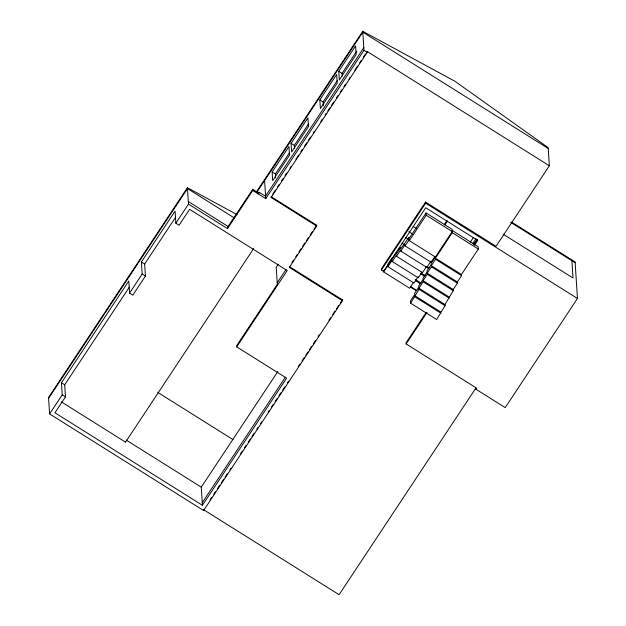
<?xml version="1.0" encoding="UTF-8"?>
<svg xmlns="http://www.w3.org/2000/svg" width="626" height="626" viewBox="0 0 626 626"><rect width="100%" height="100%" fill="white"/><g stroke="black" fill="none" stroke-linecap="round" stroke-linejoin="round"><path stroke-width="0.94" d="M237.011 214.601L187.409 187.714L48.538 397.51L49.603 413.911L203.591 510.519L342.469 300.73L342.414 299.862L289.275 266.527M48.593 398.371L187.471 188.582L234.335 217.981M49.603 413.911L62.224 394.842L61.442 382.752L128.776 281.035L129.559 293.125L132.814 295.159L145.435 276.089L144.653 264.008L175.648 217.183M129.559 293.125L142.18 274.047L141.398 261.965L175.069 211.103L175.851 223.192L179.099 225.235L189.623 209.334L287.224 270.573L236.722 346.859L286.606 378.151L202.441 505.299L54.955 412.777L65.48 396.884L64.697 384.794L129.332 287.146M175.851 223.192L188.473 204.115L187.409 187.714M265.627 196.329L259.125 192.245L259.195 193.395L252.693 189.318L227.441 227.457L227.512 228.607L188.473 204.115M227.512 228.607L252.763 190.468L252.693 189.318M256.566 191.705L362.744 31.3L454.938 81.27L548.188 147.642L549.354 165.765L496.05 246.292L425.563 202.073L381.375 268.828L381.453 269.978L383.621 271.34L425.703 207.762L477.755 240.415L474.516 245.306M256.621 192.565L362.798 32.161L548.243 148.503M272.138 171.97L288.969 146.539L289.525 155.17L272.693 180.601L272.138 171.97L275.393 174.005L275.636 177.847M291.074 143.362L307.906 117.931L308.469 126.562L291.63 151.993L291.074 143.362L294.33 145.396L294.517 148.276M319.831 99.917L336.663 74.486L337.226 83.117L320.387 108.548L319.831 99.917L323.086 101.96L323.329 105.794M338.768 71.309L355.599 45.878L356.163 54.509L339.323 79.94L338.768 71.309L342.023 73.352L342.211 76.223M258.045 193.872L259.125 192.245M275.393 174.005L289.595 152.548M294.33 145.396L308.532 123.94M323.086 101.96L337.289 80.504M342.023 73.352L356.75 51.097M265.612 196.04L363.8 47.701M252.763 190.468L265.776 198.63L363.972 50.291L362.744 31.3M272.701 194.185L275.401 190.108M277.561 186.845L279.173 184.396M281.332 181.133L282.952 178.692M285.112 175.429L286.731 172.979M289.971 168.089L291.051 166.453M295.91 159.114L298.61 155.037M300.77 151.774L302.389 149.332M304.549 146.069L306.709 142.806M308.328 140.357L310.488 137.094M313.188 133.017L314.268 131.39M320.747 121.6L322.367 119.159M325.058 115.082L326.138 113.447M327.758 111.005L329.918 107.742M331.537 105.293L333.697 102.03M336.397 97.953L338.017 95.504M340.176 92.249L341.796 89.8M343.956 86.537L345.575 84.087M348.815 79.197L349.895 77.569M354.754 70.229L357.454 66.153M359.614 62.89L361.233 60.44M363.393 57.177L365.553 53.914M342.469 300.73L289.329 267.388L316.686 226.064L271.136 197.495L367.227 52.334L367.172 51.473L549.354 165.765M125.576 442.066L253.686 248.53M278.296 264.149L276.23 267.271L277.334 284.251L236.651 345.709L236.722 346.859M277.24 282.811L286.019 269.54M291.951 262.474L293.563 260.048M295.707 256.801L297.319 254.375M298.923 251.942L301.075 248.702M302.679 246.268L304.823 243.029M306.435 240.595L308.579 237.356M310.191 234.93L312.335 231.683M313.947 229.257L316.623 225.203L271.081 196.627L271.136 197.495M202.441 505.299L201.275 487.169L277.881 371.437M202.276 502.709L285.362 377.196M210 499.9L211.611 497.459M213.763 494.204L215.375 491.77M217.535 488.515L219.687 485.26M221.299 482.826L223.451 479.571M225.07 477.129L227.222 473.882M229.914 469.813L230.986 468.185M240.674 453.553L242.293 451.111M244.445 447.856L246.057 445.415M248.217 442.167L250.369 438.912M251.981 436.471L254.133 433.223M256.824 429.154L257.904 427.527M260.596 423.466L261.668 421.838M268.131 412.08L269.203 410.453M271.355 407.197L272.975 404.764M275.127 401.509L277.279 398.253M278.891 395.812L281.051 392.565M282.662 390.123L284.814 386.868M287.506 382.807L288.586 381.179M298.273 366.539L299.885 364.105M302.037 360.85L304.197 357.595M305.809 355.161L307.961 351.906M309.573 349.464L311.732 346.217M313.344 343.776L315.496 340.521M318.188 336.459L319.268 334.832M328.955 320.191L330.567 317.75M332.719 314.502L334.879 311.247M336.491 308.806L338.643 305.558M340.254 303.117L342.414 299.862M381.453 269.978L425.641 203.223L425.563 202.073M387.791 264.407L391.469 258.843M413.363 282.678L409.686 288.242L383.66 271.911L387.862 265.557L387.94 266.707L413.966 283.03L418.176 276.676M387.94 266.707L392.15 260.346L392.22 261.496L418.246 277.827L421.932 272.263M392.22 261.496L396.43 255.142L396.501 256.292L422.534 272.623L426.736 266.261L426.815 267.412L400.789 251.089L400.71 249.938L396.501 256.292M400.789 251.089L404.999 244.727L405.069 245.877L431.095 262.208L434.78 256.644M452.136 230.423L478.162 246.746L478.311 249.054L461.479 274.478L461.558 275.636L457.348 281.99L457.418 283.14L453.216 289.502L453.287 290.652L444.945 304.518L445.023 305.668L436.674 319.534L410.648 303.203L418.99 289.337L418.919 288.187L423.129 281.825L423.051 280.675L427.261 274.321L427.19 273.171L431.392 266.809L431.322 265.659L435.532 259.305L435.453 258.155L452.285 232.723L452.066 229.272L426.04 212.942L409.201 238.373L409.13 237.223L400.64 248.78L400.562 247.63L396.352 253.992L396.281 252.841L392.072 259.195L392.001 258.045M405.069 245.877L409.279 239.523L409.349 240.674L435.383 257.004M409.349 240.674L426.189 215.242L426.04 212.942M444.257 224.64L446.886 220.665M444.859 224.992L447.488 221.017M426.815 267.412L431.024 261.058M470.361 242.113L473.514 237.348M425.923 312.828L406.078 342.805L406.149 343.956L476.636 388.175L475.94 389.239L505.221 407.604L577.462 298.469L575.098 261.926L511.45 221.995M406.149 343.956L427.065 312.358M472.779 243.553L476.018 238.662M477.106 239.508L473.866 244.398L477.075 239.609M363.972 50.291L367.227 52.334M510.722 222.363L575.153 262.787M503.155 234.187L573.017 278.014L571.898 260.745M425.641 203.223L577.462 298.469M426.189 215.242L452.215 231.573L431.173 263.358L431.244 264.508L427.034 270.87L427.112 272.02L422.902 278.374L422.98 279.525L418.771 285.886L418.841 287.037L414.639 293.391L414.709 294.541L410.5 300.903L410.648 303.203M452.285 232.723L478.311 249.054M413.113 226.471L416.368 228.513M408.833 231.675L412.902 234.226M405.366 237.395L408.614 239.437M435.453 258.155L461.479 274.478M435.532 259.305L461.558 275.636M401.892 243.107L404.333 244.641M431.322 265.659L457.348 281.99M431.392 266.809L457.418 283.14M426.815 266.473L429.256 268.006M398.426 248.827L400.053 249.844M426.079 267.114L428.52 268.648M427.19 273.171L453.216 289.502M427.261 274.321L453.287 290.652M421.055 272.959L425.124 275.51M420.32 273.601L424.381 276.152M423.051 280.675L449.077 297.006M423.129 281.825L449.155 298.156M415.296 279.446L420.985 283.022M415.367 280.605L420.249 283.664M418.919 288.187L444.945 304.518M418.99 289.337L445.023 305.668M410.351 286.45L416.853 290.527M410.531 287.115L416.259 290.707M414.788 295.691L440.814 312.022M414.858 296.849L440.884 313.172M188.309 201.525L228.811 226.941M141.398 261.965L144.653 264.008M142.18 274.047L145.435 276.089M157.744 392.385L232.903 439.53M61.442 382.752L64.697 384.794M62.224 394.842L65.48 396.884M126.186 440.062L201.275 487.169M61.356 401.876L125.529 442.136M475.94 389.239L475.862 388.089L339.096 594.7L203.536 509.658L203.591 510.519M383.542 270.182L383.66 271.911M309.44 111.827L309.494 112.688M316.623 225.203L316.686 226.064M264.602 180.499L265.776 198.63"/></g></svg>
